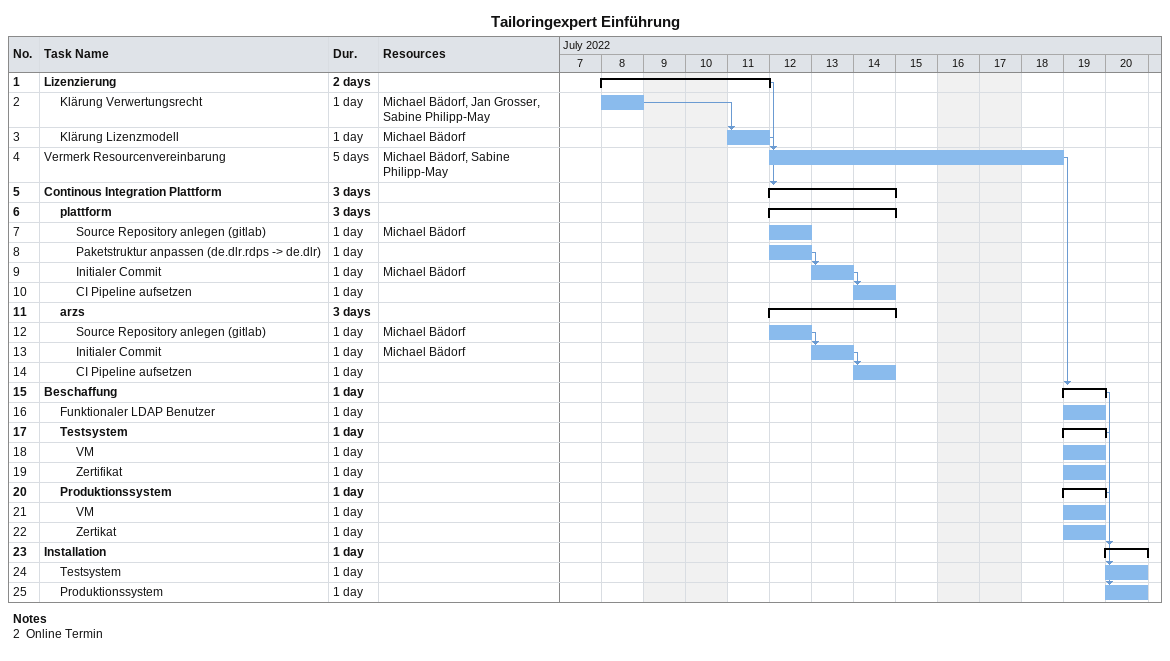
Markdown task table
Tailoringexpert Einführung

| ID | Level | Task | Duration | Start | Finish | Predecessors | Resources |
|---|---|---|---|---|---|---|---|
| 1 | 1 | **Lizenzierung** | 2d | 2022-07-08 | 2022-07-11 |  |  |
| 2 | 2 | Klärung Verwertungsrecht | 1d | 2022-07-08 | 2022-07-08 |  | Michael Bädorf, Jan Grosser, Sabine Philipp-May |
| 3 | 2 | Klärung Lizenzmodell | 1d | 2022-07-11 | 2022-07-11 | 2 | Michael Bädorf |
| 4 | 1 | Vermerk Resourcenvereinbarung | 5d | 2022-07-12 | 2022-07-18 | 3 | Michael Bädorf, Sabine Philipp-May |
| 5 | 1 | **Continous Integration Plattform** | 3d | 2022-07-12 | 2022-07-14 | 1 |  |
| 6 | 2 | **plattform** | 3d | 2022-07-12 | 2022-07-14 |  |  |
| 7 | 3 | Source Repository anlegen (gitlab) | 1d | 2022-07-12 | 2022-07-12 |  | Michael Bädorf |
| 8 | 3 | Paketstruktur anpassen (de.dlr.rdps -> de.dlr) | 1d | 2022-07-12 | 2022-07-12 |  |  |
| 9 | 3 | Initialer Commit | 1d | 2022-07-13 | 2022-07-13 | 8 | Michael Bädorf |
| 10 | 3 | CI Pipeline aufsetzen | 1d | 2022-07-14 | 2022-07-14 | 9 |  |
| 11 | 2 | **arzs** | 3d | 2022-07-12 | 2022-07-14 |  |  |
| 12 | 3 | Source Repository anlegen (gitlab) | 1d | 2022-07-12 | 2022-07-12 |  | Michael Bädorf |
| 13 | 3 | Initialer Commit | 1d | 2022-07-13 | 2022-07-13 | 12 | Michael Bädorf |
| 14 | 3 | CI Pipeline aufsetzen | 1d | 2022-07-14 | 2022-07-14 | 13 |  |
| 15 | 1 | **Beschaffung** | 1d | 2022-07-19 | 2022-07-19 | 4 |  |
| 16 | 2 | Funktionaler LDAP Benutzer | 1d | 2022-07-19 | 2022-07-19 |  |  |
| 17 | 2 | **Testsystem** | 1d | 2022-07-19 | 2022-07-19 |  |  |
| 18 | 3 | VM | 1d | 2022-07-19 | 2022-07-19 |  |  |
| 19 | 3 | Zertifikat | 1d | 2022-07-19 | 2022-07-19 |  |  |
| 20 | 2 | **Produktionssystem** | 1d | 2022-07-19 | 2022-07-19 |  |  |
| 21 | 3 | VM | 1d | 2022-07-19 | 2022-07-19 |  |  |
| 22 | 3 | Zertikat | 1d | 2022-07-19 | 2022-07-19 |  |  |
| 23 | 1 | **Installation** | 1d | 2022-07-20 | 2022-07-20 | 15 |  |
| 24 | 2 | Testsystem | 1d | 2022-07-20 | 2022-07-20 | 17 |  |
| 25 | 2 | Produktionssystem | 1d | 2022-07-20 | 2022-07-20 | 20 |  |

Notes
- 2: Online Termin
